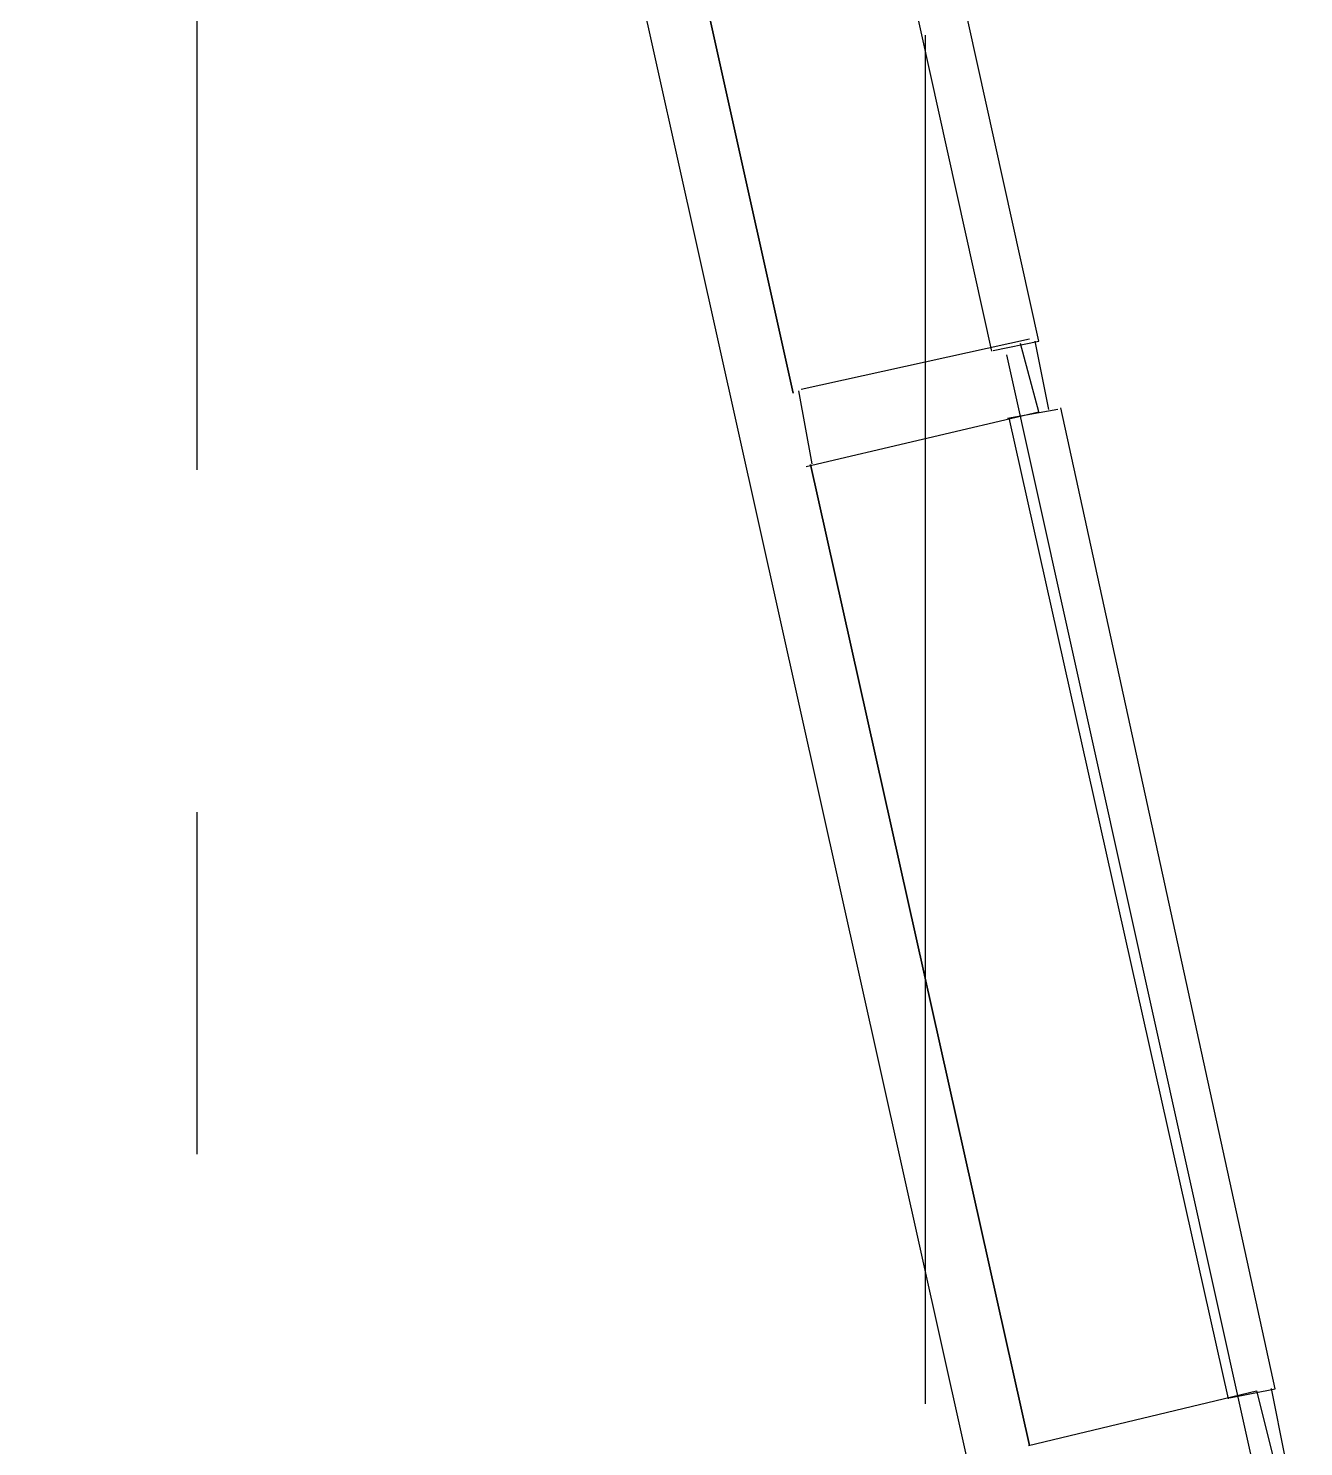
# Model space of a CAD drawing. Header units: inches. Extents: x -1841 to -80, y -100 to 1021.
# Drawn here: x -469.13 to -446.01, y 522.53 to 548.24 of the extents above; entities that cross this region are included whole.
import ezdxf

# ---------------------------------------------------------------- set-up
doc = ezdxf.new("R2010")
doc.units = ezdxf.units.IN
doc.header["$MEASUREMENT"] = 0
doc.layers.add('PDF_Geometry', color=7, linetype='Continuous', true_color=0x777777)

msp = doc.modelspace()

# ---------------------------------------------------------------- linework, layer by layer
at = {"layer": 'PDF_Geometry', "color": 7, "lineweight": 25}
for points in [[(-451.84, 521.082), (-469.135, 598.768)], [(-466.071, 540.236), (-466.071, 564.972)], [(-451.637, 542.405), (-450.811, 542.571), (-454.784, 560.524)], [(-455.639, 560.343), (-451.668, 542.391)], [(-452.868, 523.3), (-452.868, 548.119)], [(-450.982, 542.608), (-455.122, 541.697)], [(-455.03, 540.298), (-450.811, 541.291), (-451.145, 542.532)], [(-450.885, 542.573), (-450.639, 541.333)], [(-446.01, 518.085), (-451.39, 542.324)], [(-455.171, 541.671), (-454.926, 540.348)], [(-450.468, 541.335), (-451.382, 541.17)], [(-451.355, 541.182), (-447.381, 523.394)], [(-447.353, 523.408), (-446.524, 523.574), (-450.412, 541.362)], [(-466.071, 527.827), (-466.071, 534.031)], [(-446.867, 523.531), (-451.001, 522.538)], [(-450.747, 521.302), (-446.524, 522.213), (-446.859, 523.536)], [(-446.599, 523.577), (-446.353, 522.336), (-446.432, 522.253)]]:
    msp.add_lwpolyline(points, dxfattribs=at)
for points in [[(-459.238, 559.495), (-455.269, 541.626)], [(-454.955, 540.335), (-450.982, 522.547)]]:
    msp.add_lwpolyline(points, close=True, dxfattribs=at)

doc.saveas('drawing.dxf')
